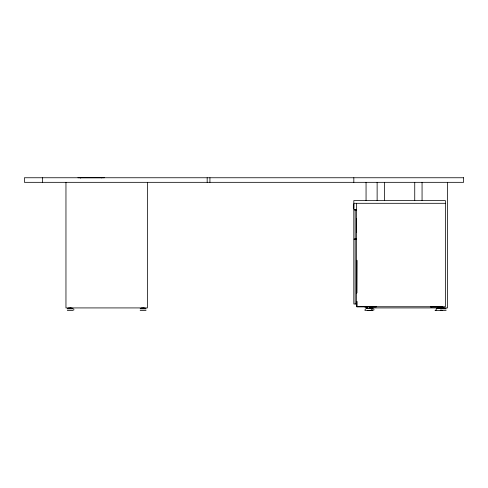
<?xml version="1.0" encoding="UTF-8"?>
<svg xmlns="http://www.w3.org/2000/svg" width="488" height="488" viewBox="0 0 488 488"><rect width="100%" height="100%" fill="white"/><g stroke="black" fill="none" stroke-linecap="round" stroke-linejoin="round"><path stroke-width="0.73" d="M356.74 292.995L356.868 260.232L356.868 292.995M73.871 309.99L73.816 309.154M373.96 309.99L373.912 309.154M80.416 177.937L80.727 177.626L80.727 177.937M364.573 306.793L356.911 306.793L356.911 301.328M431.069 306.647L430.965 306.989L430.831 306.61M430.66 306.854L433.039 306.61M442.622 306.647L442.622 306.995L442.726 306.61M376.584 306.726L364.621 306.867L367.555 306.861M68.082 308.288L68.924 307.952M140.971 308.264L141.819 307.94M441.067 308.264L441.908 307.94M69.686 307.849L70.76 307.843M67.686 308.514L72.761 308.489M67.24 308.855L67.71 308.849M67.948 308.849L73.212 308.825M369.776 307.849L370.85 307.843M369.099 308.507L372.856 308.489M370.892 308.837L373.308 308.825M67.289 310.411L73.176 310.386M367.379 310.411L373.271 310.386M353.824 203.301L445.367 203.301M356.569 209.706L353.824 209.706L353.824 200.556L445.367 200.556L445.367 306.738L356.569 306.738L356.569 203.301M356.569 209.956L353.824 209.956L353.824 238.974L356.569 238.974M356.569 239.26L353.824 239.26L353.824 303.993L356.569 303.993M356.832 301.517L356.832 306.604M369.007 306.861L376.279 306.861M440.341 306.854L442.549 306.854M442.622 306.995L430.855 306.958M367.751 307.922L366.055 307.922L366.055 306.397M369.105 307.922L447.472 307.922L447.472 182.329M436.919 308.569L440.396 308.569M435.003 310.399L442.311 310.399M442.677 307.843L443.745 307.849M440.67 308.489L445.745 308.514M440.688 308.825L445.489 308.849M445.721 308.849L446.197 308.855M142.581 307.843L143.655 307.849M140.581 308.489L145.65 308.514M140.123 308.825L145.393 308.849M145.631 308.849L146.101 308.855M440.255 310.386L446.142 310.411M140.16 310.386L146.052 310.411M371.618 307.94L372.46 308.264M71.522 307.94L72.364 308.264M444.513 307.952L445.349 308.288M144.417 307.952L145.259 308.288M439.334 307.428L439.334 308.569M437.974 307.428L437.974 308.569M422.059 182.329L422.059 200.556M414.739 182.329L414.739 200.556M384.452 182.329L384.452 200.556M377.132 182.329L377.132 200.556M369.489 307.428L369.501 308.569M367.659 307.428L367.671 308.569M366.055 182.329L366.055 200.599M355.197 209.956L355.197 238.974M355.197 239.26L355.197 303.993M353.824 177.754L353.824 182.329M209.925 177.754L209.925 182.329M207.174 177.754L207.174 182.329M147.376 182.329L147.376 307.922L65.959 307.922L65.959 182.329M104.42 177.754L77.921 177.754M101.766 177.626L101.766 177.937M42.444 177.754L42.444 182.329M435.936 310.399A1.83 1.36 -90 0 1 437.297 308.569M440.017 308.569A1.83 1.36 -90 0 1 440.981 309.105M356.527 218.337L356.655 232.495L356.527 218.337M463.6 177.754L24.4 177.754L24.43 182.329L463.6 182.329L463.6 177.754M353.806 204.338L353.349 204.344L353.355 208.352L353.812 208.352L353.806 204.338M370.416 308.569L366.744 308.569A1.83 1.83 0 0 0 364.914 310.399L372.246 310.399A1.83 1.83 0 0 0 370.404 308.569"/></g></svg>
